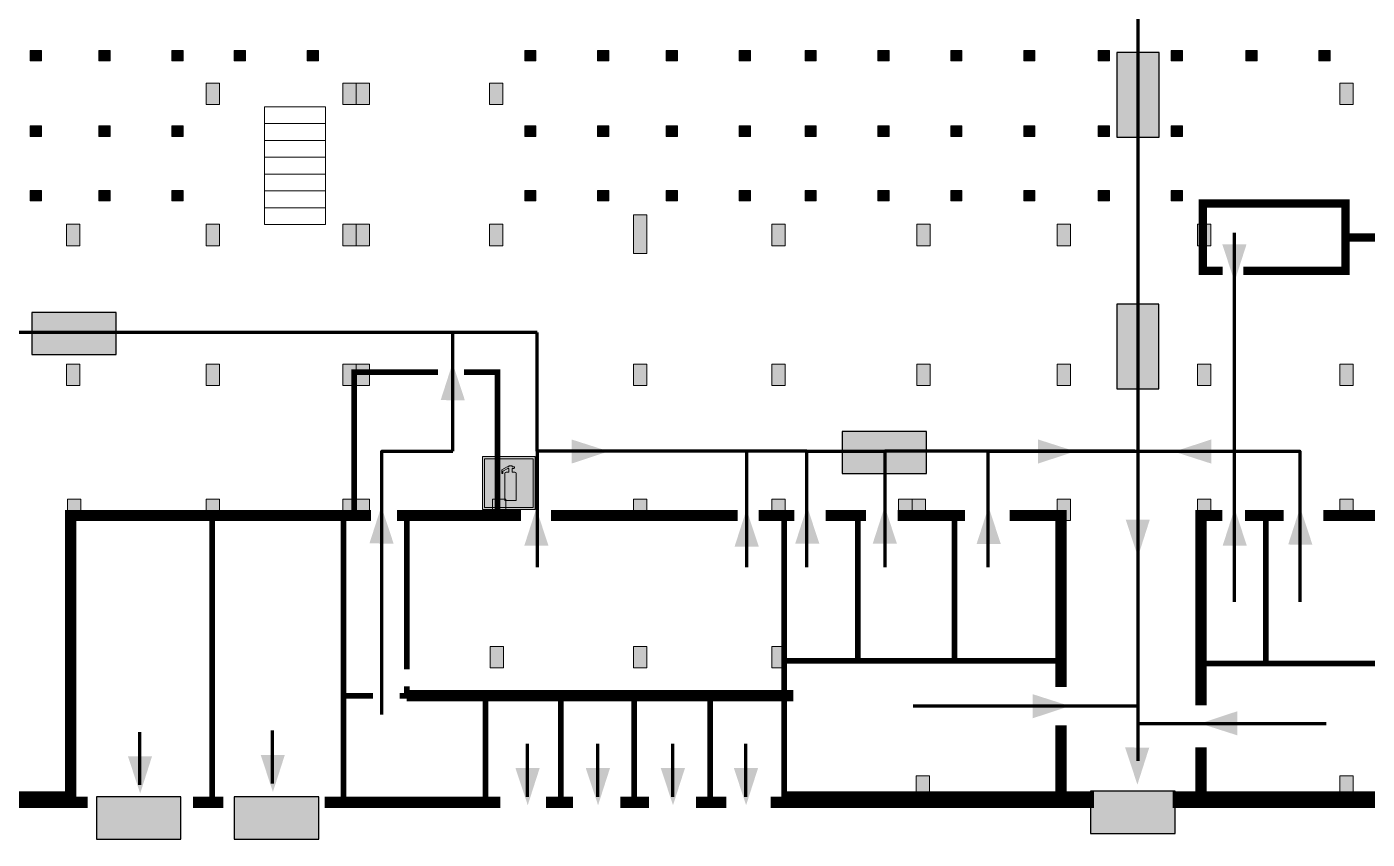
# Model space of a CAD drawing. Header units: millimetres. Extents: x 13810 to 67229, y 12374 to 21950.
# Drawn here: x 37443.2 to 37666.5, y 13858.9 to 13994.2 of the extents above; entities that cross this region are included whole.
import ezdxf

# ---------------------------------------------------------------- set-up
doc = ezdxf.new("R2010")
doc.units = ezdxf.units.MM
doc.layers.add('План_Штампы', color=7, linetype='Continuous')

# ---------------------------------------------------------------- blocks, each defined once
blk = doc.blocks.new('A$C32E8229D')
at = {"true_color": 0xffffff}
blk.add_hatch(color=7, dxfattribs=at).paths.add_polyline_path([(0, 0), (0, -8), (16, -8), (16, 0)])
h = blk.add_hatch(color=126)
h.paths.add_polyline_path([(0.2, -0.2), (15.8, -0.2), (15.8, -7.8), (0.2, -7.8)])
h.paths.add_polyline_path([(13.49, -2.05), (12.08, -2.05), (11.37, -2.63, 0.162397), (11.29, -2.84), (11.29, -3.63), (10.35, -3.63), (10.35, -4.05), (11.68, -4.05), (11.68, -3.48), (12.26, -4.28), (11.29, -5.1), (11.29, -6.78), (11.85, -6.78), (11.85, -5.44), (12.8, -4.64), (12.8, -5.94), (14.46, -5.94), (14.46, -5.39), (13.45, -5.39), (13.45, -3.97), (12.46, -2.59), (13.15, -2.59), (13.69, -3.34), (14.18, -3)], flags=16)
h.paths.add_polyline_path([(10.74, -1.82, 1), (11.8, -1.82, 1)], flags=16)
h.paths.add_polyline_path([(9.39, -3.59), (5.99, -3.59), (6.56, -3.03), (5.91, -3.03), (5.1, -3.83), (5.91, -4.64), (6.56, -4.64), (5.99, -4.09), (9.39, -4.09)], flags=16)
h.paths.add_polyline_path([(4.29, -1.08), (1.72, -1.08), (1.72, -6.6), (4.29, -6.6)], flags=16)
at = {"color": 126}
blk.add_lwpolyline([(16, -8), (0, -8), (0, 0), (16, 0)], close=True, dxfattribs=at)
blk = doc.blocks.new('A$C7B4425F7')
at = {"true_color": 0xffffff}
blk.add_hatch(color=7, dxfattribs=at).paths.add_polyline_path([(0, 0), (-16, 0), (-16, -8), (0, -8)])
h = blk.add_hatch(color=126)
h.paths.add_polyline_path([(-0.2, -0.2), (-15.8, -0.2), (-15.8, -7.8), (-0.2, -7.8)])
h.paths.add_polyline_path([(-11.76, -2.03), (-11.76, -3.66), (-11.17, -3.66, -0.568275), (-11.17, -6.18), (-12.58, -6.18), (-12.58, -2.03)], flags=16)
h.paths.add_polyline_path([(-13.33, -4.12, -0.495768), (-13.59, -6.18), (-15.03, -6.18), (-15.03, -2.03), (-13.59, -2.03, -0.487973)], flags=16)
h.paths.add_polyline_path([(-10.25, -2.03), (-9.48, -2.03), (-9.48, -6.18), (-10.25, -6.18)], flags=16)
h.paths.add_polyline_path([(-13.84, -3.69), (-14.24, -3.69), (-14.24, -3.03), (-13.9, -3.03, -0.692621)], flags=0)
h.paths.add_polyline_path([(-9.15, -2.03), (-8.4, -2.03), (-8.04, -3.07), (-7.68, -2.03), (-6.93, -2.03), (-7.64, -4.1), (-6.93, -6.18), (-7.68, -6.18), (-8.04, -5.14), (-8.4, -6.18), (-9.15, -6.18), (-8.44, -4.1)], flags=16)
h.paths.add_polyline_path([(-11.76, -4.46), (-11.42, -4.46, -0.692621), (-11.36, -5.12), (-11.76, -5.12)], flags=0)
h.paths.add_polyline_path([(-13.9, -5.2), (-14.24, -5.2), (-14.24, -4.55), (-13.84, -4.55, -0.708038)], flags=0)
edge = h.paths.add_edge_path(flags=16)
edge.add_ellipse((-5.51, -4.08), major_axis=(0, 2.05), ratio=0.586184, start_angle=0, end_angle=360)
edge = h.paths.add_edge_path(flags=0)
edge.add_ellipse((-5.51, -4.08), major_axis=(0, 1.14), ratio=0.454828, start_angle=0, end_angle=360)
h.paths.add_polyline_path([(-4.13, -4.96, 0.377264), (-3.48, -4.52, 0.0555), (-3.16, -2.03), (-1.66, -2.03), (-1.66, -4.96), (-0.96, -4.96), (-0.96, -7.01), (-1.75, -7.01), (-1.75, -6.18), (-3.3, -6.18), (-3.3, -7.02), (-4.13, -7.02)], flags=16)
h.paths.add_polyline_path([(-2.73, -2.91), (-2.28, -2.91), (-2.28, -4.96), (-3.05, -4.96, 0.079136)], flags=0)
at = {"color": 126}
blk.add_lwpolyline([(-16, -8), (0, -8), (0, 0), (-16, 0)], close=True, dxfattribs=at)
blk = doc.blocks.new('A$C3AD82952')
at = {"true_color": 0xf5f5ff}
h = blk.add_hatch(color=7, dxfattribs=at)
h.dxf.hatch_style = 1
h.paths.add_polyline_path([(8.21, 8.73, 0.414214), (7.89, 9.05), (7.22, 9.05), (7.22, 9.92), (7.59, 9.92, 1), (7.57, 10.36), (7.22, 10.36), (7.22, 10.6), (6.43, 10.6), (6.43, 10.36), (6.01, 10.36), (4.74, 9.59), (4.74, 8.69), (4.98, 8.73), (4.98, 9.26), (6.12, 9.91), (6.43, 9.91), (6.43, 9.05), (5.76, 9.05, 0.414214), (5.44, 8.73), (5.44, 2.2), (8.21, 2.2)], flags=0)
h.paths.add_polyline_path([(12.8, 12.8), (0, 12.8), (0, 0), (12.8, 0)])
h.paths.add_polyline_path([(0.51, 12.29), (12.29, 12.29), (12.29, 0.51), (0.51, 0.51)], flags=16)
h.paths.add_polyline_path([(4.74, 9.59), (6.01, 10.36), (6.43, 10.36), (6.43, 10.6), (7.22, 10.6), (7.22, 10.36), (7.59, 10.36, -0.94586), (7.59, 9.92), (7.22, 9.92), (7.22, 9.05), (7.89, 9.05, -0.414214), (8.21, 8.73), (8.21, 2.2), (5.44, 2.2), (5.44, 8.73, -0.414214), (5.76, 9.05), (6.43, 9.05), (6.43, 9.91), (6.12, 9.91), (4.98, 9.26), (4.98, 8.73), (4.74, 8.69)], flags=0)
h = blk.add_hatch(color=242)
h.dxf.hatch_style = 1
h.paths.add_polyline_path([(12.29, 12.29), (0.51, 12.29), (0.51, 0.51), (12.29, 0.51)])
h.paths.add_polyline_path([(4.74, 8.69), (4.74, 9.59), (6.01, 10.36), (6.43, 10.36), (6.43, 10.6), (7.22, 10.6), (7.22, 10.36), (7.59, 10.36, -0.94586), (7.59, 9.92), (7.22, 9.92), (7.22, 9.05), (7.89, 9.05, -0.414214), (8.21, 8.73), (8.21, 2.2), (5.44, 2.2), (5.44, 8.73, -0.414214), (5.76, 9.05), (6.43, 9.05), (6.43, 9.91), (6.12, 9.91), (4.98, 9.26), (4.98, 8.73)], flags=16)
h = blk.add_hatch(color=7, dxfattribs=at)
h.dxf.hatch_style = 1
h.paths.add_polyline_path([(8.21, 8.73, 0.414214), (7.89, 9.05), (7.22, 9.05), (7.22, 9.92), (7.59, 9.92, 1), (7.57, 10.36), (7.22, 10.36), (7.22, 10.6), (6.43, 10.6), (6.43, 10.36), (6.01, 10.36), (4.74, 9.59), (4.74, 8.69), (4.98, 8.73), (4.98, 9.26), (6.12, 9.91), (6.43, 9.91), (6.43, 9.05), (5.76, 9.05, 0.414214), (5.44, 8.73), (5.44, 2.2), (8.21, 2.2)])
at = {"color": 242, "lineweight": 5}
for p, q in [((0, 0), (0, 12.8)), ((0, 12.8), (12.8, 12.8)), ((6.01, 10.36), (4.74, 9.59)), ((4.98, 9.26), (6.12, 9.91)), ((6.01, 10.36), (6.43, 10.36)), ((6.12, 9.91), (6.43, 9.91)), ((7.22, 10.6), (6.43, 10.6)), ((6.43, 10.6), (6.43, 10.36)), ((6.43, 9.91), (6.43, 9.05)), ((7.22, 10.36), (7.22, 10.6)), ((7.59, 10.36), (7.22, 10.36)), ((7.22, 9.05), (7.22, 9.92)), ((7.59, 9.92), (7.22, 9.92)), ((12.8, 0), (12.8, 12.8)), ((4.74, 9.59), (4.74, 8.69)), ((4.74, 8.69), (4.98, 8.73)), ((4.98, 8.73), (4.98, 9.26)), ((5.44, 2.2), (5.44, 8.73)), ((5.76, 9.05), (6.43, 9.05)), ((7.89, 9.05), (7.22, 9.05)), ((8.21, 2.2), (8.21, 8.73)), ((0, 0), (12.8, 0)), ((5.44, 2.2), (8.21, 2.2))]:
    blk.add_line(p, q, dxfattribs=at)
blk.add_lwpolyline([(0.51, 12.29), (12.29, 12.29), (12.29, 0.51), (0.51, 0.51)], close=True, dxfattribs=at)
for centre, radius, start, end in [((7.58, 10.14), 0.223, 273.1875, 86.8125), ((5.76, 8.73), 0.32, 90, 180), ((7.89, 8.73), 0.32, 0, 90)]:
    blk.add_arc(centre, radius, start, end, dxfattribs=at)

msp = doc.modelspace()

# ---------------------------------------------------------------- hatches: boundary and pattern name
at = {"lineweight": 0}
h = msp.add_hatch(color=256, dxfattribs=at)
h.dxf.hatch_style = 1
h.paths.add_polyline_path([(37443.72, 13990.3), (37443.72, 13988.55), (37445.6, 13988.55), (37445.6, 13990.3)])
h = msp.add_hatch(color=256, dxfattribs=at)
h.dxf.hatch_style = 1
h.paths.add_polyline_path([(37455.18, 13990.3), (37455.18, 13988.55), (37457.05, 13988.55), (37457.05, 13990.3)])
h = msp.add_hatch(color=256, dxfattribs=at)
h.dxf.hatch_style = 1
h.paths.add_polyline_path([(37467.32, 13990.3), (37467.32, 13988.55), (37469.2, 13988.55), (37469.2, 13990.3)])
h = msp.add_hatch(color=256, dxfattribs=at)
h.dxf.hatch_style = 1
h.paths.add_polyline_path([(37477.75, 13990.3), (37477.75, 13988.55), (37479.62, 13988.55), (37479.62, 13990.3)])
h = msp.add_hatch(color=256, dxfattribs=at)
h.dxf.hatch_style = 1
h.paths.add_polyline_path([(37489.9, 13990.3), (37489.9, 13988.55), (37491.77, 13988.55), (37491.77, 13990.3)])
h = msp.add_hatch(color=256, dxfattribs=at)
h.dxf.hatch_style = 1
h.paths.add_polyline_path([(37526.13, 13990.3), (37526.13, 13988.55), (37528, 13988.55), (37528, 13990.3)])
h = msp.add_hatch(color=256, dxfattribs=at)
h.dxf.hatch_style = 1
h.paths.add_polyline_path([(37538.28, 13990.3), (37538.28, 13988.55), (37540.15, 13988.55), (37540.15, 13990.3)])
h = msp.add_hatch(color=256, dxfattribs=at)
h.dxf.hatch_style = 1
h.paths.add_polyline_path([(37549.73, 13990.3), (37549.73, 13988.55), (37551.6, 13988.55), (37551.6, 13990.3)])
h = msp.add_hatch(color=256, dxfattribs=at)
h.dxf.hatch_style = 1
h.paths.add_polyline_path([(37561.88, 13990.3), (37561.88, 13988.55), (37563.75, 13988.55), (37563.75, 13990.3)])
h = msp.add_hatch(color=256, dxfattribs=at)
h.dxf.hatch_style = 1
h.paths.add_polyline_path([(37572.85, 13990.3), (37572.85, 13988.55), (37574.73, 13988.55), (37574.73, 13990.3)])
h = msp.add_hatch(color=256, dxfattribs=at)
h.dxf.hatch_style = 1
h.paths.add_polyline_path([(37585, 13990.3), (37585, 13988.55), (37586.88, 13988.55), (37586.88, 13990.3)])
h = msp.add_hatch(color=256, dxfattribs=at)
h.dxf.hatch_style = 1
h.paths.add_polyline_path([(37597.13, 13990.3), (37597.13, 13988.55), (37599, 13988.55), (37599, 13990.3)])
h = msp.add_hatch(color=256, dxfattribs=at)
h.dxf.hatch_style = 1
h.paths.add_polyline_path([(37609.28, 13990.3), (37609.28, 13988.55), (37611.15, 13988.55), (37611.15, 13990.3)])
h = msp.add_hatch(color=256, dxfattribs=at)
h.dxf.hatch_style = 1
h.paths.add_polyline_path([(37621.7, 13990.3), (37621.7, 13988.55), (37623.57, 13988.55), (37623.57, 13990.3)])
h = msp.add_hatch(color=256, dxfattribs=at)
h.dxf.hatch_style = 1
h.paths.add_polyline_path([(37633.85, 13990.3), (37633.85, 13988.55), (37635.72, 13988.55), (37635.72, 13990.3)])
h = msp.add_hatch(color=256, dxfattribs=at)
h.dxf.hatch_style = 1
h.paths.add_polyline_path([(37646.32, 13990.3), (37646.32, 13988.55), (37648.19, 13988.55), (37648.19, 13990.3)])
h = msp.add_hatch(color=256, dxfattribs=at)
h.dxf.hatch_style = 1
h.paths.add_polyline_path([(37658.47, 13990.3), (37658.47, 13988.55), (37660.34, 13988.55), (37660.34, 13990.3)])
h = msp.add_hatch(color=256, dxfattribs=at)
h.dxf.hatch_style = 1
h.paths.add_polyline_path([(37473.08, 13981.3), (37475.3, 13981.3), (37475.3, 13984.86), (37473.08, 13984.86)])
h = msp.add_hatch(color=256, dxfattribs=at)
h.dxf.hatch_style = 1
h.paths.add_polyline_path([(37495.82, 13981.3), (37498.04, 13981.3), (37498.04, 13984.86), (37495.82, 13984.86)])
h = msp.add_hatch(color=256, dxfattribs=at)
h.dxf.hatch_style = 1
h.paths.add_polyline_path([(37498.04, 13981.3), (37500.27, 13981.3), (37500.27, 13984.86), (37498.04, 13984.86)])
h = msp.add_hatch(color=256, dxfattribs=at)
h.dxf.hatch_style = 1
h.paths.add_polyline_path([(37520.28, 13981.3), (37522.5, 13981.3), (37522.5, 13984.86), (37520.28, 13984.86)])
h = msp.add_hatch(color=256, dxfattribs=at)
h.dxf.hatch_style = 1
h.paths.add_polyline_path([(37661.98, 13981.3), (37664.2, 13981.3), (37664.2, 13984.86), (37661.98, 13984.86)])
h = msp.add_hatch(color=256, dxfattribs=at)
h.dxf.hatch_style = 1
h.paths.add_polyline_path([(37443.72, 13977.73), (37443.72, 13975.97), (37445.6, 13975.97), (37445.6, 13977.73)])
h = msp.add_hatch(color=256, dxfattribs=at)
h.dxf.hatch_style = 1
h.paths.add_polyline_path([(37455.18, 13977.73), (37455.18, 13975.97), (37457.05, 13975.97), (37457.05, 13977.73)])
h = msp.add_hatch(color=256, dxfattribs=at)
h.dxf.hatch_style = 1
h.paths.add_polyline_path([(37467.32, 13977.73), (37467.32, 13975.97), (37469.2, 13975.97), (37469.2, 13977.73)])
h = msp.add_hatch(color=256, dxfattribs=at)
h.dxf.hatch_style = 1
h.paths.add_polyline_path([(37526.13, 13977.73), (37526.13, 13975.97), (37528, 13975.97), (37528, 13977.73)])
h = msp.add_hatch(color=256, dxfattribs=at)
h.dxf.hatch_style = 1
h.paths.add_polyline_path([(37538.28, 13977.73), (37538.28, 13975.97), (37540.15, 13975.97), (37540.15, 13977.73)])
h = msp.add_hatch(color=256, dxfattribs=at)
h.dxf.hatch_style = 1
h.paths.add_polyline_path([(37549.73, 13977.73), (37549.73, 13975.97), (37551.6, 13975.97), (37551.6, 13977.73)])
h = msp.add_hatch(color=256, dxfattribs=at)
h.dxf.hatch_style = 1
h.paths.add_polyline_path([(37561.88, 13977.73), (37561.88, 13975.97), (37563.75, 13975.97), (37563.75, 13977.73)])
h = msp.add_hatch(color=256, dxfattribs=at)
h.dxf.hatch_style = 1
h.paths.add_polyline_path([(37572.85, 13977.73), (37572.85, 13975.97), (37574.73, 13975.97), (37574.73, 13977.73)])
h = msp.add_hatch(color=256, dxfattribs=at)
h.dxf.hatch_style = 1
h.paths.add_polyline_path([(37585, 13977.73), (37585, 13975.97), (37586.88, 13975.97), (37586.88, 13977.73)])
h = msp.add_hatch(color=256, dxfattribs=at)
h.dxf.hatch_style = 1
h.paths.add_polyline_path([(37597.13, 13977.73), (37597.13, 13975.97), (37599, 13975.97), (37599, 13977.73)])
h = msp.add_hatch(color=256, dxfattribs=at)
h.dxf.hatch_style = 1
h.paths.add_polyline_path([(37609.28, 13977.73), (37609.28, 13975.97), (37611.15, 13975.97), (37611.15, 13977.73)])
h = msp.add_hatch(color=256, dxfattribs=at)
h.dxf.hatch_style = 1
h.paths.add_polyline_path([(37621.7, 13977.73), (37621.7, 13975.97), (37623.57, 13975.97), (37623.57, 13977.73)])
h = msp.add_hatch(color=256, dxfattribs=at)
h.dxf.hatch_style = 1
h.paths.add_polyline_path([(37633.85, 13977.73), (37633.85, 13975.97), (37635.72, 13975.97), (37635.72, 13977.73)])
h = msp.add_hatch(color=256, dxfattribs=at)
h.dxf.hatch_style = 1
h.paths.add_polyline_path([(37443.72, 13966.98), (37443.72, 13965.22), (37445.6, 13965.22), (37445.6, 13966.98)])
h = msp.add_hatch(color=256, dxfattribs=at)
h.dxf.hatch_style = 1
h.paths.add_polyline_path([(37455.18, 13966.98), (37455.18, 13965.22), (37457.05, 13965.22), (37457.05, 13966.98)])
h = msp.add_hatch(color=256, dxfattribs=at)
h.dxf.hatch_style = 1
h.paths.add_polyline_path([(37467.32, 13966.98), (37467.32, 13965.22), (37469.2, 13965.22), (37469.2, 13966.98)])
h = msp.add_hatch(color=256, dxfattribs=at)
h.dxf.hatch_style = 1
h.paths.add_polyline_path([(37526.13, 13966.98), (37526.13, 13965.22), (37528, 13965.22), (37528, 13966.98)])
h = msp.add_hatch(color=256, dxfattribs=at)
h.dxf.hatch_style = 1
h.paths.add_polyline_path([(37538.28, 13966.98), (37538.28, 13965.22), (37540.15, 13965.22), (37540.15, 13966.98)])
h = msp.add_hatch(color=256, dxfattribs=at)
h.dxf.hatch_style = 1
h.paths.add_polyline_path([(37549.73, 13966.98), (37549.73, 13965.22), (37551.6, 13965.22), (37551.6, 13966.98)])
h = msp.add_hatch(color=256, dxfattribs=at)
h.dxf.hatch_style = 1
h.paths.add_polyline_path([(37561.88, 13966.98), (37561.88, 13965.22), (37563.75, 13965.22), (37563.75, 13966.98)])
h = msp.add_hatch(color=256, dxfattribs=at)
h.dxf.hatch_style = 1
h.paths.add_polyline_path([(37572.85, 13966.98), (37572.85, 13965.22), (37574.73, 13965.22), (37574.73, 13966.98)])
h = msp.add_hatch(color=256, dxfattribs=at)
h.dxf.hatch_style = 1
h.paths.add_polyline_path([(37585, 13966.98), (37585, 13965.22), (37586.88, 13965.22), (37586.88, 13966.98)])
h = msp.add_hatch(color=256, dxfattribs=at)
h.dxf.hatch_style = 1
h.paths.add_polyline_path([(37597.13, 13966.98), (37597.13, 13965.22), (37599, 13965.22), (37599, 13966.98)])
h = msp.add_hatch(color=256, dxfattribs=at)
h.dxf.hatch_style = 1
h.paths.add_polyline_path([(37609.28, 13966.98), (37609.28, 13965.22), (37611.15, 13965.22), (37611.15, 13966.98)])
h = msp.add_hatch(color=256, dxfattribs=at)
h.dxf.hatch_style = 1
h.paths.add_polyline_path([(37621.7, 13966.98), (37621.7, 13965.22), (37623.57, 13965.22), (37623.57, 13966.98)])
h = msp.add_hatch(color=256, dxfattribs=at)
h.dxf.hatch_style = 1
h.paths.add_polyline_path([(37633.85, 13966.98), (37633.85, 13965.22), (37635.72, 13965.22), (37635.72, 13966.98)])
h = msp.add_hatch(color=256, dxfattribs=at)
h.dxf.hatch_style = 1
h.paths.add_polyline_path([(37544.28, 13956.47), (37546.51, 13956.47), (37546.51, 13962.91), (37544.28, 13962.91)])
h = msp.add_hatch(color=256, dxfattribs=at)
h.dxf.hatch_style = 1
h.paths.add_polyline_path([(37449.76, 13957.76), (37451.99, 13957.76), (37451.99, 13961.33), (37449.76, 13961.33)])
h = msp.add_hatch(color=256, dxfattribs=at)
h.dxf.hatch_style = 1
h.paths.add_polyline_path([(37473.08, 13957.76), (37475.3, 13957.76), (37475.3, 13961.33), (37473.08, 13961.33)])
h = msp.add_hatch(color=256, dxfattribs=at)
h.dxf.hatch_style = 1
h.paths.add_polyline_path([(37495.82, 13957.76), (37498.04, 13957.76), (37498.04, 13961.33), (37495.82, 13961.33)])
h = msp.add_hatch(color=256, dxfattribs=at)
h.dxf.hatch_style = 1
h.paths.add_polyline_path([(37498.04, 13957.76), (37500.27, 13957.76), (37500.27, 13961.33), (37498.04, 13961.33)])
h = msp.add_hatch(color=256, dxfattribs=at)
h.dxf.hatch_style = 1
h.paths.add_polyline_path([(37520.28, 13957.76), (37522.5, 13957.76), (37522.5, 13961.33), (37520.28, 13961.33)])
h = msp.add_hatch(color=256, dxfattribs=at)
h.dxf.hatch_style = 1
h.paths.add_polyline_path([(37567.32, 13957.76), (37569.54, 13957.76), (37569.54, 13961.33), (37567.32, 13961.33)])
h = msp.add_hatch(color=256, dxfattribs=at)
h.dxf.hatch_style = 1
h.paths.add_polyline_path([(37591.5, 13957.76), (37593.72, 13957.76), (37593.72, 13961.33), (37591.5, 13961.33)])
h = msp.add_hatch(color=256, dxfattribs=at)
h.dxf.hatch_style = 1
h.paths.add_polyline_path([(37614.85, 13957.76), (37617.07, 13957.76), (37617.07, 13961.33), (37614.85, 13961.33)])
h = msp.add_hatch(color=256, dxfattribs=at)
h.dxf.hatch_style = 1
h.paths.add_polyline_path([(37638.27, 13957.76), (37640.49, 13957.76), (37640.49, 13961.33), (37638.27, 13961.33)])
h = msp.add_hatch(color=256, dxfattribs=at)
h.dxf.hatch_style = 1
h.paths.add_polyline_path([(37449.76, 13934.46), (37451.99, 13934.46), (37451.99, 13938.02), (37449.76, 13938.02)])
h = msp.add_hatch(color=256, dxfattribs=at)
h.dxf.hatch_style = 1
h.paths.add_polyline_path([(37473.08, 13934.46), (37475.3, 13934.46), (37475.3, 13938.02), (37473.08, 13938.02)])
h = msp.add_hatch(color=256, dxfattribs=at)
h.dxf.hatch_style = 1
h.paths.add_polyline_path([(37495.82, 13934.46), (37498.04, 13934.46), (37498.04, 13938.02), (37495.82, 13938.02)])
h = msp.add_hatch(color=256, dxfattribs=at)
h.dxf.hatch_style = 1
h.paths.add_polyline_path([(37498.04, 13934.46), (37500.27, 13934.46), (37500.27, 13938.02), (37498.04, 13938.02)])
h = msp.add_hatch(color=256, dxfattribs=at)
h.dxf.hatch_style = 1
h.paths.add_polyline_path([(37544.28, 13934.46), (37546.51, 13934.46), (37546.51, 13938.02), (37544.28, 13938.02)])
h = msp.add_hatch(color=256, dxfattribs=at)
h.dxf.hatch_style = 1
h.paths.add_polyline_path([(37567.32, 13934.46), (37569.54, 13934.46), (37569.54, 13938.02), (37567.32, 13938.02)])
h = msp.add_hatch(color=256, dxfattribs=at)
h.dxf.hatch_style = 1
h.paths.add_polyline_path([(37591.5, 13934.46), (37593.72, 13934.46), (37593.72, 13938.02), (37591.5, 13938.02)])
h = msp.add_hatch(color=256, dxfattribs=at)
h.dxf.hatch_style = 1
h.paths.add_polyline_path([(37614.85, 13934.46), (37617.07, 13934.46), (37617.07, 13938.02), (37614.85, 13938.02)])
h = msp.add_hatch(color=256, dxfattribs=at)
h.dxf.hatch_style = 1
h.paths.add_polyline_path([(37638.27, 13934.46), (37640.49, 13934.46), (37640.49, 13938.02), (37638.27, 13938.02)])
h = msp.add_hatch(color=256, dxfattribs=at)
h.dxf.hatch_style = 1
h.paths.add_polyline_path([(37661.98, 13934.46), (37664.2, 13934.46), (37664.2, 13938.02), (37661.98, 13938.02)])
h = msp.add_hatch(color=256, dxfattribs=at)
h.dxf.hatch_style = 1
h.paths.add_polyline_path([(37449.97, 13911.99), (37452.19, 13911.99), (37452.19, 13915.56), (37449.97, 13915.56)])
h = msp.add_hatch(color=256, dxfattribs=at)
h.dxf.hatch_style = 1
h.paths.add_polyline_path([(37473.08, 13911.99), (37475.3, 13911.99), (37475.3, 13915.56), (37473.08, 13915.56)])
h = msp.add_hatch(color=256, dxfattribs=at)
h.dxf.hatch_style = 1
h.paths.add_polyline_path([(37495.82, 13911.99), (37498.04, 13911.99), (37498.04, 13915.56), (37495.82, 13915.56)])
h = msp.add_hatch(color=256, dxfattribs=at)
h.dxf.hatch_style = 1
h.paths.add_polyline_path([(37498.04, 13911.99), (37500.27, 13911.99), (37500.27, 13915.56), (37498.04, 13915.56)])
h = msp.add_hatch(color=256, dxfattribs=at)
h.dxf.hatch_style = 1
h.paths.add_polyline_path([(37520.75, 13911.99), (37522.97, 13911.99), (37522.97, 13915.56), (37520.75, 13915.56)])
h = msp.add_hatch(color=256, dxfattribs=at)
h.dxf.hatch_style = 1
h.paths.add_polyline_path([(37544.28, 13911.99), (37546.51, 13911.99), (37546.51, 13915.56), (37544.28, 13915.56)])
h = msp.add_hatch(color=256, dxfattribs=at)
h.dxf.hatch_style = 1
h.paths.add_polyline_path([(37567.32, 13911.99), (37569.54, 13911.99), (37569.54, 13915.56), (37567.32, 13915.56)])
h = msp.add_hatch(color=256, dxfattribs=at)
h.dxf.hatch_style = 1
h.paths.add_polyline_path([(37588.45, 13911.99), (37590.68, 13911.99), (37590.68, 13915.56), (37588.45, 13915.56)])
h = msp.add_hatch(color=256, dxfattribs=at)
h.dxf.hatch_style = 1
h.paths.add_polyline_path([(37590.68, 13911.99), (37592.9, 13911.99), (37592.9, 13915.56), (37590.68, 13915.56)])
h = msp.add_hatch(color=256, dxfattribs=at)
h.dxf.hatch_style = 1
h.paths.add_polyline_path([(37614.85, 13911.99), (37617.07, 13911.99), (37617.07, 13915.56), (37614.85, 13915.56)])
h = msp.add_hatch(color=256, dxfattribs=at)
h.dxf.hatch_style = 1
h.paths.add_polyline_path([(37638.27, 13911.99), (37640.49, 13911.99), (37640.49, 13915.56), (37638.27, 13915.56)])
h = msp.add_hatch(color=256, dxfattribs=at)
h.dxf.hatch_style = 1
h.paths.add_polyline_path([(37661.98, 13911.99), (37664.2, 13911.99), (37664.2, 13915.56), (37661.98, 13915.56)])
h = msp.add_hatch(color=256, dxfattribs=at)
h.dxf.hatch_style = 1
h.paths.add_polyline_path([(37520.36, 13887.44), (37522.59, 13887.44), (37522.59, 13891.01), (37520.36, 13891.01)])
h = msp.add_hatch(color=256, dxfattribs=at)
h.dxf.hatch_style = 1
h.paths.add_polyline_path([(37544.28, 13887.44), (37546.51, 13887.44), (37546.51, 13891.01), (37544.28, 13891.01)])
h = msp.add_hatch(color=256, dxfattribs=at)
h.dxf.hatch_style = 1
h.paths.add_polyline_path([(37567.32, 13887.44), (37569.54, 13887.44), (37569.54, 13891.01), (37567.32, 13891.01)])
h = msp.add_hatch(color=256, dxfattribs=at)
h.dxf.hatch_style = 1
h.paths.add_polyline_path([(37591.37, 13865.88), (37593.59, 13865.88), (37593.59, 13869.45), (37591.37, 13869.45)])
h = msp.add_hatch(color=256, dxfattribs=at)
h.dxf.hatch_style = 1
h.paths.add_polyline_path([(37661.98, 13865.88), (37664.2, 13865.88), (37664.2, 13869.45), (37661.98, 13869.45)])

# ---------------------------------------------------------------- linework, layer by layer
for points, const_width in [([(37634.12, 13865.47), (37686.55, 13865.47), (37686.55, 14054.64), (37485.22, 14054.64)], 2.82), ([(37662.92, 13959.12), (37662.92, 13964.78), (37639.13, 13964.78), (37639.13, 13953.56), (37642.46, 13953.56)], 1.41), ([(37645.91, 13953.56), (37662.92, 13953.56), (37662.92, 13959.12)], 1.41), ([(37686.55, 13959.12), (37662.92, 13959.12)], 1.41), ([(37511.68, 13936.71), (37497.73, 13936.71), (37497.73, 13912.81)], 0.941), ([(37521.62, 13912.81), (37521.62, 13936.71), (37516.02, 13936.71)], 0.941), ([(37500.52, 13912.81), (37450.48, 13912.81), (37450.48, 13865.47)], 1.88), ([(37474.05, 13865), (37474.05, 13912.81)], 0.941), ([(37495.92, 13865), (37495.92, 13912.81)], 0.941), ([(37525.5, 13912.81), (37504.87, 13912.81)], 1.88), ([(37506.49, 13887.2), (37506.49, 13912.81)], 0.941), ([(37561.64, 13912.81), (37530.52, 13912.81)], 1.88), ([(37571.04, 13912.81), (37565.11, 13912.81)], 1.88), ([(37569.36, 13912.81), (37569.36, 13865.47)], 0.941), ([(37583.01, 13912.81), (37576.3, 13912.81)], 1.88), ([(37581.67, 13888.58), (37581.67, 13912.81)], 0.941), ([(37599.48, 13912.81), (37588.29, 13912.81)], 1.88), ([(37597.78, 13912.81), (37597.78, 13888.58)], 0.941), ([(37615.48, 13884.22), (37615.48, 13912.81), (37606.97, 13912.81)], 1.88), ([(37642.41, 13912.81), (37638.83, 13912.81), (37638.83, 13881.18)], 1.88), ([(37652.6, 13912.81), (37646.16, 13912.81)], 1.88), ([(37649.62, 13888.14), (37649.62, 13912.81)], 0.941), ([(37686.55, 13912.81), (37659.22, 13912.81)], 1.88), ([(37615.48, 13888.58), (37569.36, 13888.58)], 0.941), ([(37638.83, 13888.14), (37686.55, 13888.14)], 0.941), ([(37570.92, 13882.78), (37506.49, 13882.78)], 1.88), ([(37506.49, 13882.78), (37506.49, 13884.35)], 0.941), ([(37500.83, 13882.78), (37495.92, 13882.78)], 0.941), ([(37506.49, 13882.78), (37505.32, 13882.78)], 0.941), ([(37519.58, 13865), (37519.58, 13882.78)], 0.941), ([(37532.18, 13865), (37532.18, 13882.78)], 0.941), ([(37544.36, 13865), (37544.36, 13882.78)], 0.941), ([(37557.03, 13865), (37557.03, 13882.78)], 0.941), ([(37615.48, 13865.47), (37615.48, 13877.85)], 1.88), ([(37638.83, 13874.21), (37638.83, 13865.47)], 1.88), ([(37450.48, 13865.47), (37318.1, 13865.47)], 2.82), ([(37453.32, 13865), (37450.48, 13865)], 1.88), ([(37475.89, 13865), (37470.88, 13865)], 1.88), ([(37522.1, 13865), (37492.83, 13865)], 1.88), ([(37534.16, 13865), (37529.69, 13865)], 1.88), ([(37546.85, 13865), (37542.08, 13865)], 1.88), ([(37559.73, 13865), (37554.69, 13865)], 1.88), ([(37567.11, 13865), (37569.29, 13865)], 1.88), ([(37621.02, 13865.47), (37569.29, 13865.47)], 2.82)]:
    msp.add_lwpolyline(points, dxfattribs=dict(at, const_width=const_width))
at = {"color": 126, "lineweight": 100, "true_color": 0x008754}
for points in [[(37628.38, 13871.96), (37628.38, 14041.15)], [(37644.43, 13923.52), (37644.43, 13959.9)], [(37528.21, 13943.28), (37323.12, 13943.28), (37323.12, 13895.01)], [(37514.14, 13923.52), (37514.14, 13943.28)], [(37528.21, 13923.52), (37528.21, 13943.28)], [(37502.31, 13879.68), (37502.31, 13923.52), (37514.14, 13923.52)], [(37563.12, 13923.52), (37528.21, 13923.52), (37528.21, 13904.21)], [(37573.14, 13923.52), (37563.12, 13923.52), (37563.12, 13904.21)], [(37573.14, 13904.21), (37573.14, 13923.52), (37586.15, 13923.52)], [(37603.39, 13904.21), (37603.39, 13923.52), (37627.82, 13923.52), (37586.15, 13923.52), (37586.15, 13904.21)], [(37627.82, 13923.52), (37627.82, 13923.52), (37655.29, 13923.52), (37655.29, 13898.44)], [(37644.43, 13898.44), (37644.43, 13923.52)], [(37628.38, 13881.06), (37590.84, 13881.06)], [(37484.13, 13868.17), (37484.13, 13876.97)], [(37628.38, 13878.15), (37659.67, 13878.15)], [(37462, 13867.93), (37462, 13876.73)], [(37526.59, 13865.96), (37526.59, 13874.76)], [(37538.31, 13865.96), (37538.31, 13874.76)], [(37550.8, 13865.96), (37550.8, 13874.76)], [(37562.97, 13865.96), (37562.97, 13874.76)]]:
    msp.add_lwpolyline(points, dxfattribs=at)
at = {"lineweight": 0}
for points in [[(37445.6, 13990.3), (37443.72, 13990.3), (37443.72, 13988.55), (37445.6, 13988.55), (37445.6, 13990.3)], [(37457.05, 13990.3), (37455.18, 13990.3), (37455.18, 13988.55), (37457.05, 13988.55), (37457.05, 13990.3)], [(37469.2, 13990.3), (37467.32, 13990.3), (37467.32, 13988.55), (37469.2, 13988.55), (37469.2, 13990.3)], [(37479.62, 13990.3), (37477.75, 13990.3), (37477.75, 13988.55), (37479.62, 13988.55), (37479.62, 13990.3)], [(37491.77, 13990.3), (37489.9, 13990.3), (37489.9, 13988.55), (37491.77, 13988.55), (37491.77, 13990.3)], [(37528, 13990.3), (37526.13, 13990.3), (37526.13, 13988.55), (37528, 13988.55), (37528, 13990.3)], [(37540.15, 13990.3), (37538.28, 13990.3), (37538.28, 13988.55), (37540.15, 13988.55), (37540.15, 13990.3)], [(37551.6, 13990.3), (37549.73, 13990.3), (37549.73, 13988.55), (37551.6, 13988.55), (37551.6, 13990.3)], [(37563.75, 13990.3), (37561.88, 13990.3), (37561.88, 13988.55), (37563.75, 13988.55), (37563.75, 13990.3)], [(37574.73, 13990.3), (37572.85, 13990.3), (37572.85, 13988.55), (37574.73, 13988.55), (37574.73, 13990.3)], [(37586.88, 13990.3), (37585, 13990.3), (37585, 13988.55), (37586.88, 13988.55), (37586.88, 13990.3)], [(37599, 13990.3), (37597.13, 13990.3), (37597.13, 13988.55), (37599, 13988.55), (37599, 13990.3)], [(37611.15, 13990.3), (37609.28, 13990.3), (37609.28, 13988.55), (37611.15, 13988.55), (37611.15, 13990.3)], [(37623.57, 13990.3), (37621.7, 13990.3), (37621.7, 13988.55), (37623.57, 13988.55), (37623.57, 13990.3)], [(37635.72, 13990.3), (37633.85, 13990.3), (37633.85, 13988.55), (37635.72, 13988.55), (37635.72, 13990.3)], [(37648.19, 13990.3), (37646.32, 13990.3), (37646.32, 13988.55), (37648.19, 13988.55), (37648.19, 13990.3)], [(37660.34, 13990.3), (37658.47, 13990.3), (37658.47, 13988.55), (37660.34, 13988.55), (37660.34, 13990.3)], [(37473.08, 13984.86), (37475.3, 13984.86), (37475.3, 13981.3), (37473.08, 13981.3), (37473.08, 13984.86)], [(37495.82, 13984.86), (37498.04, 13984.86), (37498.04, 13981.3), (37495.82, 13981.3), (37495.82, 13984.86)], [(37498.04, 13984.86), (37500.27, 13984.86), (37500.27, 13981.3), (37498.04, 13981.3), (37498.04, 13984.86)], [(37520.28, 13984.86), (37522.5, 13984.86), (37522.5, 13981.3), (37520.28, 13981.3), (37520.28, 13984.86)], [(37661.98, 13984.86), (37664.2, 13984.86), (37664.2, 13981.3), (37661.98, 13981.3), (37661.98, 13984.86)], [(37445.6, 13977.73), (37443.72, 13977.73), (37443.72, 13975.97), (37445.6, 13975.97), (37445.6, 13977.73)], [(37457.05, 13977.73), (37455.18, 13977.73), (37455.18, 13975.97), (37457.05, 13975.97), (37457.05, 13977.73)], [(37469.2, 13977.73), (37467.32, 13977.73), (37467.32, 13975.97), (37469.2, 13975.97), (37469.2, 13977.73)], [(37528, 13977.73), (37526.13, 13977.73), (37526.13, 13975.97), (37528, 13975.97), (37528, 13977.73)], [(37540.15, 13977.73), (37538.28, 13977.73), (37538.28, 13975.97), (37540.15, 13975.97), (37540.15, 13977.73)], [(37551.6, 13977.73), (37549.73, 13977.73), (37549.73, 13975.97), (37551.6, 13975.97), (37551.6, 13977.73)], [(37563.75, 13977.73), (37561.88, 13977.73), (37561.88, 13975.97), (37563.75, 13975.97), (37563.75, 13977.73)], [(37574.73, 13977.73), (37572.85, 13977.73), (37572.85, 13975.97), (37574.73, 13975.97), (37574.73, 13977.73)], [(37586.88, 13977.73), (37585, 13977.73), (37585, 13975.97), (37586.88, 13975.97), (37586.88, 13977.73)], [(37599, 13977.73), (37597.13, 13977.73), (37597.13, 13975.97), (37599, 13975.97), (37599, 13977.73)], [(37611.15, 13977.73), (37609.28, 13977.73), (37609.28, 13975.97), (37611.15, 13975.97), (37611.15, 13977.73)], [(37623.57, 13977.73), (37621.7, 13977.73), (37621.7, 13975.97), (37623.57, 13975.97), (37623.57, 13977.73)], [(37635.72, 13977.73), (37633.85, 13977.73), (37633.85, 13975.97), (37635.72, 13975.97), (37635.72, 13977.73)], [(37445.6, 13966.98), (37443.72, 13966.98), (37443.72, 13965.22), (37445.6, 13965.22), (37445.6, 13966.98)], [(37457.05, 13966.98), (37455.18, 13966.98), (37455.18, 13965.22), (37457.05, 13965.22), (37457.05, 13966.98)], [(37469.2, 13966.98), (37467.32, 13966.98), (37467.32, 13965.22), (37469.2, 13965.22), (37469.2, 13966.98)], [(37528, 13966.98), (37526.13, 13966.98), (37526.13, 13965.22), (37528, 13965.22), (37528, 13966.98)], [(37540.15, 13966.98), (37538.28, 13966.98), (37538.28, 13965.22), (37540.15, 13965.22), (37540.15, 13966.98)], [(37551.6, 13966.98), (37549.73, 13966.98), (37549.73, 13965.22), (37551.6, 13965.22), (37551.6, 13966.98)], [(37563.75, 13966.98), (37561.88, 13966.98), (37561.88, 13965.22), (37563.75, 13965.22), (37563.75, 13966.98)], [(37574.73, 13966.98), (37572.85, 13966.98), (37572.85, 13965.22), (37574.73, 13965.22), (37574.73, 13966.98)], [(37586.88, 13966.98), (37585, 13966.98), (37585, 13965.22), (37586.88, 13965.22), (37586.88, 13966.98)], [(37599, 13966.98), (37597.13, 13966.98), (37597.13, 13965.22), (37599, 13965.22), (37599, 13966.98)], [(37611.15, 13966.98), (37609.28, 13966.98), (37609.28, 13965.22), (37611.15, 13965.22), (37611.15, 13966.98)], [(37623.57, 13966.98), (37621.7, 13966.98), (37621.7, 13965.22), (37623.57, 13965.22), (37623.57, 13966.98)], [(37635.72, 13966.98), (37633.85, 13966.98), (37633.85, 13965.22), (37635.72, 13965.22), (37635.72, 13966.98)], [(37544.28, 13962.91), (37546.51, 13962.91), (37546.51, 13956.47), (37544.28, 13956.47), (37544.28, 13962.91)], [(37449.76, 13961.33), (37451.99, 13961.33), (37451.99, 13957.76), (37449.76, 13957.76), (37449.76, 13961.33)], [(37473.08, 13961.33), (37475.3, 13961.33), (37475.3, 13957.76), (37473.08, 13957.76), (37473.08, 13961.33)], [(37495.82, 13961.33), (37498.04, 13961.33), (37498.04, 13957.76), (37495.82, 13957.76), (37495.82, 13961.33)], [(37498.04, 13961.33), (37500.27, 13961.33), (37500.27, 13957.76), (37498.04, 13957.76), (37498.04, 13961.33)], [(37520.28, 13961.33), (37522.5, 13961.33), (37522.5, 13957.76), (37520.28, 13957.76), (37520.28, 13961.33)], [(37567.32, 13961.33), (37569.54, 13961.33), (37569.54, 13957.76), (37567.32, 13957.76), (37567.32, 13961.33)], [(37591.5, 13961.33), (37593.72, 13961.33), (37593.72, 13957.76), (37591.5, 13957.76), (37591.5, 13961.33)], [(37614.85, 13961.33), (37617.07, 13961.33), (37617.07, 13957.76), (37614.85, 13957.76), (37614.85, 13961.33)], [(37638.27, 13961.33), (37640.49, 13961.33), (37640.49, 13957.76), (37638.27, 13957.76), (37638.27, 13961.33)], [(37449.76, 13938.02), (37451.99, 13938.02), (37451.99, 13934.46), (37449.76, 13934.46), (37449.76, 13938.02)], [(37473.08, 13938.02), (37475.3, 13938.02), (37475.3, 13934.46), (37473.08, 13934.46), (37473.08, 13938.02)], [(37495.82, 13938.02), (37498.04, 13938.02), (37498.04, 13934.46), (37495.82, 13934.46), (37495.82, 13938.02)], [(37498.04, 13938.02), (37500.27, 13938.02), (37500.27, 13934.46), (37498.04, 13934.46), (37498.04, 13938.02)], [(37544.28, 13938.02), (37546.51, 13938.02), (37546.51, 13934.46), (37544.28, 13934.46), (37544.28, 13938.02)], [(37567.32, 13938.02), (37569.54, 13938.02), (37569.54, 13934.46), (37567.32, 13934.46), (37567.32, 13938.02)], [(37591.5, 13938.02), (37593.72, 13938.02), (37593.72, 13934.46), (37591.5, 13934.46), (37591.5, 13938.02)], [(37614.85, 13938.02), (37617.07, 13938.02), (37617.07, 13934.46), (37614.85, 13934.46), (37614.85, 13938.02)], [(37638.27, 13938.02), (37640.49, 13938.02), (37640.49, 13934.46), (37638.27, 13934.46), (37638.27, 13938.02)], [(37661.98, 13938.02), (37664.2, 13938.02), (37664.2, 13934.46), (37661.98, 13934.46), (37661.98, 13938.02)], [(37449.97, 13915.56), (37452.19, 13915.56), (37452.19, 13911.99), (37449.97, 13911.99), (37449.97, 13915.56)], [(37473.08, 13915.56), (37475.3, 13915.56), (37475.3, 13911.99), (37473.08, 13911.99), (37473.08, 13915.56)], [(37495.82, 13915.56), (37498.04, 13915.56), (37498.04, 13911.99), (37495.82, 13911.99), (37495.82, 13915.56)], [(37498.04, 13915.56), (37500.27, 13915.56), (37500.27, 13911.99), (37498.04, 13911.99), (37498.04, 13915.56)], [(37520.75, 13915.56), (37522.97, 13915.56), (37522.97, 13911.99), (37520.75, 13911.99), (37520.75, 13915.56)], [(37544.28, 13915.56), (37546.51, 13915.56), (37546.51, 13911.99), (37544.28, 13911.99), (37544.28, 13915.56)], [(37567.32, 13915.56), (37569.54, 13915.56), (37569.54, 13911.99), (37567.32, 13911.99), (37567.32, 13915.56)], [(37588.45, 13915.56), (37590.68, 13915.56), (37590.68, 13911.99), (37588.45, 13911.99), (37588.45, 13915.56)], [(37590.68, 13915.56), (37592.9, 13915.56), (37592.9, 13911.99), (37590.68, 13911.99), (37590.68, 13915.56)], [(37614.85, 13915.56), (37617.07, 13915.56), (37617.07, 13911.99), (37614.85, 13911.99), (37614.85, 13915.56)], [(37638.27, 13915.56), (37640.49, 13915.56), (37640.49, 13911.99), (37638.27, 13911.99), (37638.27, 13915.56)], [(37661.98, 13915.56), (37664.2, 13915.56), (37664.2, 13911.99), (37661.98, 13911.99), (37661.98, 13915.56)], [(37520.36, 13891.01), (37522.59, 13891.01), (37522.59, 13887.44), (37520.36, 13887.44), (37520.36, 13891.01)], [(37544.28, 13891.01), (37546.51, 13891.01), (37546.51, 13887.44), (37544.28, 13887.44), (37544.28, 13891.01)], [(37567.32, 13891.01), (37569.54, 13891.01), (37569.54, 13887.44), (37567.32, 13887.44), (37567.32, 13891.01)], [(37591.37, 13869.45), (37593.59, 13869.45), (37593.59, 13865.88), (37591.37, 13865.88), (37591.37, 13869.45)], [(37661.98, 13869.45), (37664.2, 13869.45), (37664.2, 13865.88), (37661.98, 13865.88), (37661.98, 13869.45)]]:
    msp.add_lwpolyline(points, dxfattribs=at)
for points in [[(37492.92, 13980.92), (37482.79, 13980.92), (37482.79, 13978.11), (37492.92, 13978.11)], [(37492.92, 13978.11), (37482.79, 13978.11), (37482.79, 13975.31), (37492.92, 13975.31)], [(37492.92, 13975.31), (37482.79, 13975.31), (37482.79, 13972.51), (37492.92, 13972.51)], [(37492.92, 13972.51), (37482.79, 13972.51), (37482.79, 13969.7), (37492.92, 13969.7)], [(37492.92, 13969.7), (37482.79, 13969.7), (37482.79, 13966.9), (37492.92, 13966.9)], [(37492.92, 13966.9), (37482.79, 13966.9), (37482.79, 13964.1), (37492.92, 13964.1)], [(37492.92, 13964.1), (37482.79, 13964.1), (37482.79, 13961.29), (37492.92, 13961.29)]]:
    msp.add_lwpolyline(points, close=True, dxfattribs=at)
at = {"layer": 'План_Штампы', "color": 126, "true_color": 0x008754}
for points in [[(37642.38, 13957.98), (37646.41, 13957.97), (37644.42, 13951.79)], [(37516.16, 13932.02), (37512.13, 13932.03), (37514.12, 13938.21)], [(37533.94, 13921.46), (37533.95, 13925.48), (37540.13, 13923.5)], [(37611.68, 13921.46), (37611.69, 13925.48), (37617.87, 13923.5)], [(37640.53, 13925.48), (37640.53, 13921.46), (37634.34, 13923.45)], [(37504.29, 13908.14), (37500.26, 13908.15), (37502.25, 13914.33)], [(37530.1, 13907.78), (37526.07, 13907.79), (37528.06, 13913.97)], [(37565.14, 13907.62), (37561.11, 13907.63), (37563.1, 13913.81)], [(37575.24, 13908.11), (37571.21, 13908.11), (37573.2, 13914.3)], [(37588.16, 13908.13), (37584.13, 13908.13), (37586.12, 13914.31)], [(37605.47, 13908.08), (37601.44, 13908.08), (37603.43, 13914.26)], [(37646.47, 13907.78), (37642.44, 13907.78), (37644.43, 13913.96)], [(37657.39, 13907.97), (37653.36, 13907.98), (37655.35, 13914.16)], [(37626.28, 13912.13), (37630.3, 13912.12), (37628.32, 13905.94)], [(37610.78, 13879.02), (37610.79, 13883.04), (37616.97, 13881.06)], [(37644.89, 13880.2), (37644.88, 13876.18), (37638.7, 13878.16)], [(37460.02, 13872.69), (37464.04, 13872.69), (37462.06, 13866.5)], [(37482.14, 13872.93), (37486.17, 13872.93), (37484.18, 13866.75)], [(37626.19, 13874.16), (37630.21, 13874.15), (37628.23, 13867.97)], [(37524.6, 13870.72), (37528.63, 13870.72), (37526.64, 13864.54)], [(37536.32, 13870.72), (37540.35, 13870.72), (37538.36, 13864.54)], [(37548.81, 13870.72), (37552.84, 13870.72), (37550.85, 13864.54)], [(37560.99, 13870.72), (37565.02, 13870.72), (37563.03, 13864.54)]]:
    msp.add_solid(points, dxfattribs=at)

# ---------------------------------------------------------------- block references
at = {"xscale": 0.6875, "yscale": 0.6875, "zscale": 0.6875}
msp.add_blockref('A$C3AD82952', (37519.09, 13913.82), dxfattribs=at)
at = {"layer": 'План_Штампы', "color": 126, "true_color": 0x008754, "xscale": -0.8800000000000001, "yscale": 0.8800000000000001, "zscale": 0.8800000000000001}
for p, rotation in [((37624.82, 13989.95), 90), ((37631.82, 13933.92), 270)]:
    msp.add_blockref('A$C32E8229D', p, dxfattribs=dict(at, rotation=rotation))
for p in [(37458.08, 13946.65), (37593.09, 13926.83)]:
    msp.add_blockref('A$C32E8229D', p, dxfattribs=at)
at = {"layer": 'План_Штампы', "xscale": 0.8800000000000001, "yscale": 0.8800000000000001, "zscale": 0.8800000000000001}
for p in [(37468.85, 13865.92), (37491.83, 13865.92), (37634.52, 13866.88)]:
    msp.add_blockref('A$C7B4425F7', p, dxfattribs=at)

doc.saveas('drawing.dxf')
